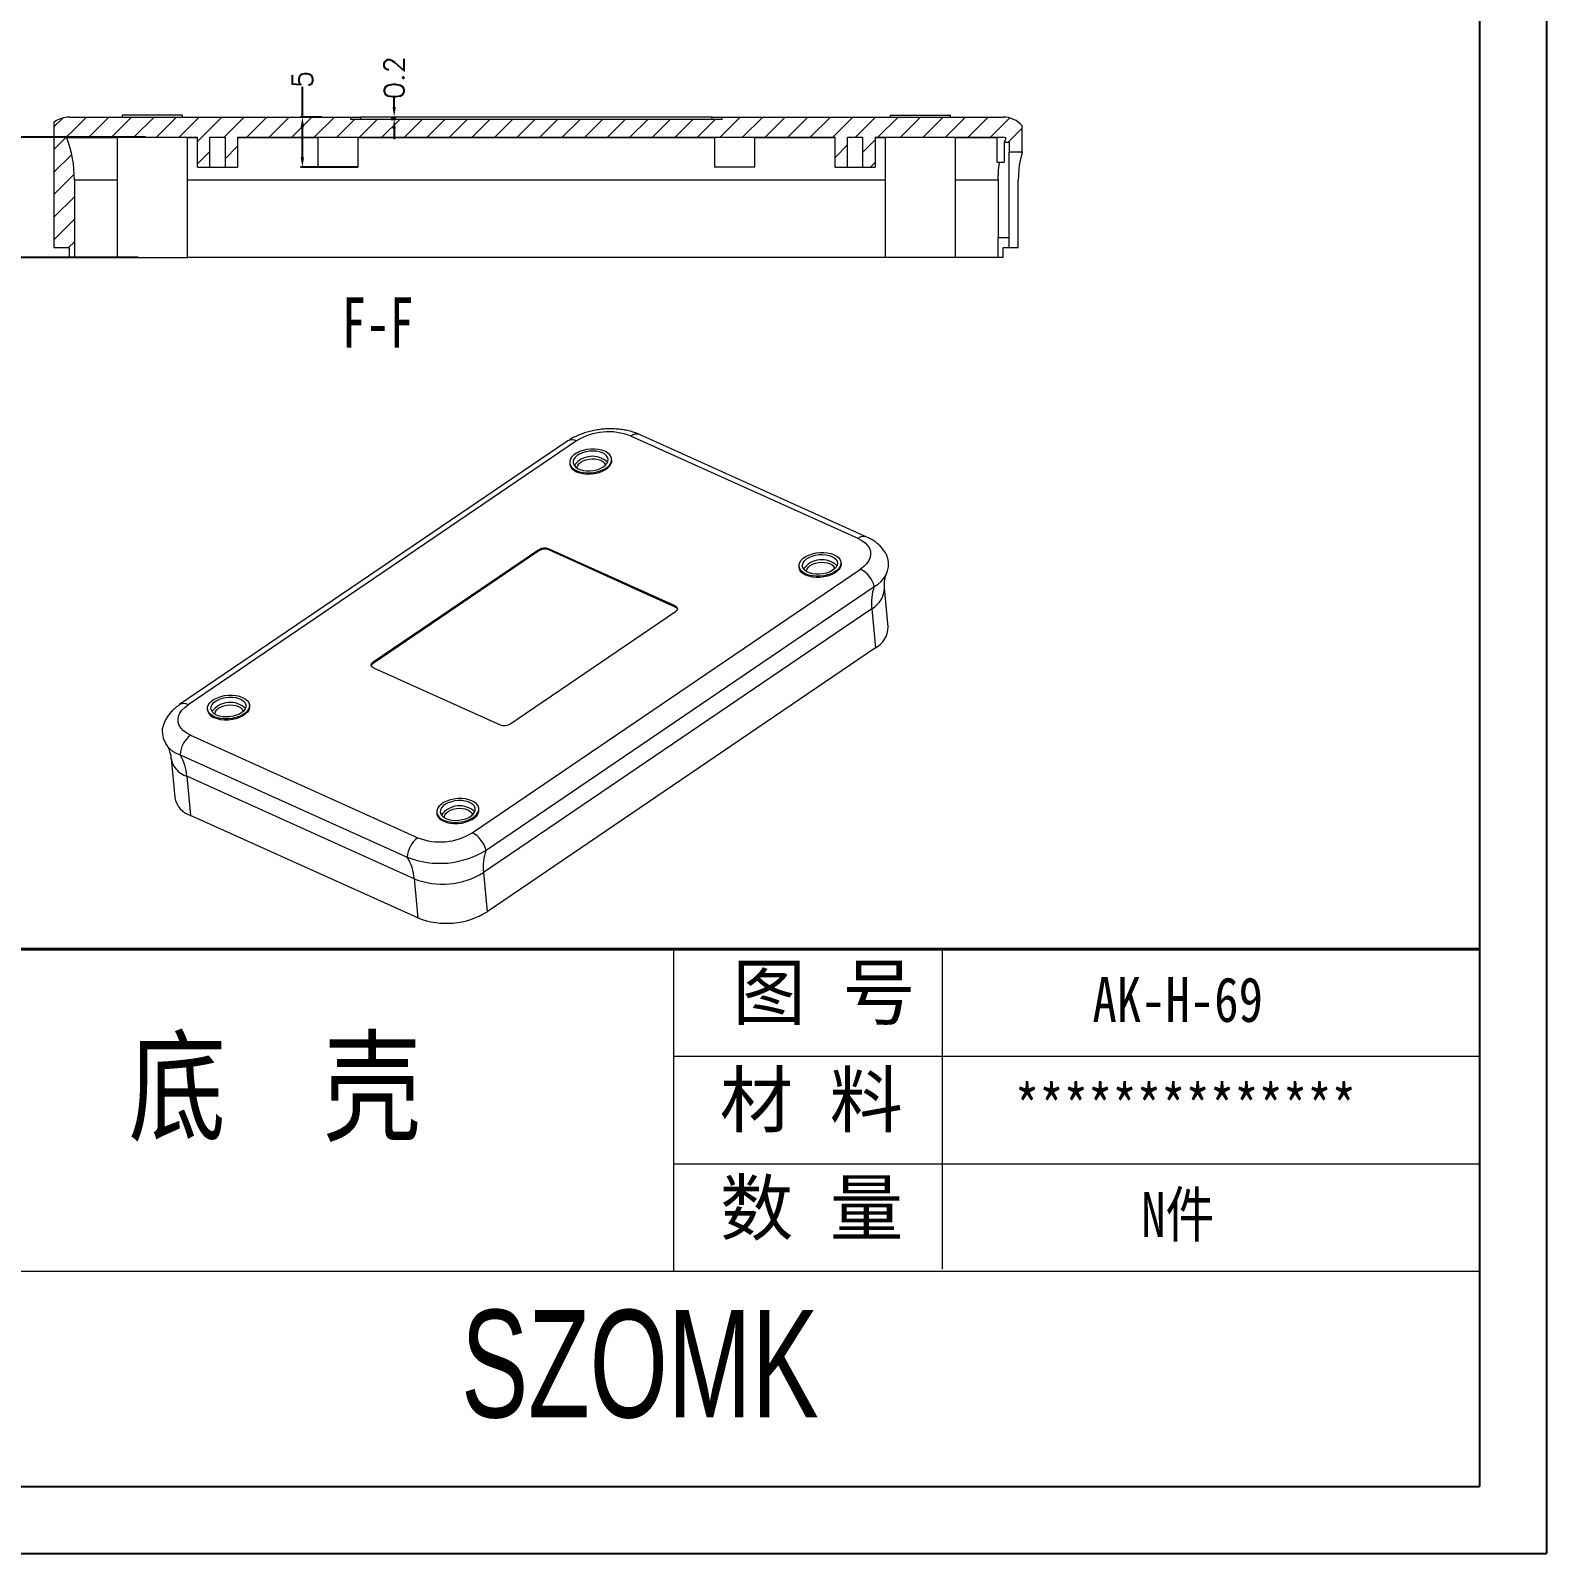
# Model space of a CAD drawing. Header units: inches. Extents: x 1309 to 2377, y 1126 to 1407.
# Drawn here: x 1555 to 1706, y 1125.7 to 1277.3 of the extents above; entities that cross this region are included whole.
import ezdxf

# ---------------------------------------------------------------- set-up
doc = ezdxf.new("R2010")
doc.units = ezdxf.units.IN
doc.header["$LTSCALE"] = 15
doc.layers.add('文字', color=81, linetype='Continuous')
doc.layers.add('粗实线', color=7, linetype='Continuous', lineweight=30)
doc.layers.add('细实线', color=3, linetype='Continuous', lineweight=9)
doc.styles.add('SLDTEXTSTYLE6', font='TXT', dxfattribs={"width": 0.7})
doc.styles.get("Standard").update_dxf_attribs({"font": 'txt', "bigfont": 'gbcbig.shx'})
doc.styles.add('宋体', font='', dxfattribs={"width": 0.8, "height": 3.5})
doc.styles.add('长仿宋', font='', dxfattribs={"width": 0.7, "height": 4})
doc.styles.get('宋体').set_extended_font_data('SimSun')
doc.styles.get('长仿宋').set_extended_font_data('SimSun')
doc.dimstyles.new('2.5', dxfattribs={"dimtxt": 2, "dimasz": 1, "dimexe": 0.18, "dimexo": 0.0625, "dimgap": 0.09, "dimtad": 0, "dimdsep": 46, "dimtxsty": 'Standard', "dimcen": 1, "dimclrd": 3, "dimclre": 3, "dimadec": 0, "dimazin": 2, "dimtfac": 1, "dimtofl": 0, "dimtmove": 0, "dimatfit": 3, "dimfxl": 0, "dimtolj": 1, "dimtzin": 0, "dimarcsym": 0})

# ---------------------------------------------------------------- blocks, each defined once
blk = doc.blocks.new('*D100')
at = {"color": 3, "lineweight": -2, "transparency": 16777216}
for p, q in [((1582.08, 1268.72), (1582.08, 1271.72)), ((1583.98, 1268.72), (1581.9, 1268.72)), ((1582.08, 1264.72), (1582.08, 1267.72)), ((1587.57, 1263.72), (1581.9, 1263.72))]:
    blk.add_line(p, q, dxfattribs=at)
at = {"color": 3, "transparency": 16777216}
for points in [[(1581.91, 1267.72), (1582.25, 1267.72), (1582.08, 1268.72)], [(1581.91, 1264.72), (1582.25, 1264.72), (1582.08, 1263.72)]]:
    blk.add_solid(points, dxfattribs=at)
at = {"layer": 'Defpoints', "color": 0, "transparency": 16777216}
for p in [(1582.08, 1268.72), (1584.04, 1268.72), (1587.63, 1263.72)]:
    blk.add_point(p, dxfattribs=at)
at = {"color": 0, "transparency": 16777216, "insert": (1582.08, 1272.47), "char_height": 2, "attachment_point": 5, "rotation": 90}
blk.add_mtext('\\A1;5', dxfattribs=at)
blk = doc.blocks.new('*D101')
at = {"color": 3, "lineweight": -2, "transparency": 16777216}
for p, q in [((1591.22, 1269.72), (1591.22, 1270.72)), ((1590.91, 1268.72), (1591.4, 1268.72)), ((1590.91, 1268.52), (1591.4, 1268.52)), ((1591.22, 1267.52), (1591.22, 1266.52))]:
    blk.add_line(p, q, dxfattribs=at)
at = {"color": 3, "transparency": 16777216}
for points in [[(1591.06, 1269.72), (1591.39, 1269.72), (1591.22, 1268.72)], [(1591.06, 1267.52), (1591.39, 1267.52), (1591.22, 1268.52)]]:
    blk.add_solid(points, dxfattribs=at)
at = {"layer": 'Defpoints', "color": 0, "transparency": 16777216}
for p in [(1590.84, 1268.72), (1590.84, 1268.52), (1591.22, 1268.72)]:
    blk.add_point(p, dxfattribs=at)
at = {"color": 0, "transparency": 16777216, "insert": (1591.22, 1272.64), "char_height": 2, "attachment_point": 5, "rotation": 90}
blk.add_mtext('\\A1;0.2', dxfattribs=at)
blk = doc.blocks.new('*D102')
at = {"color": 3, "lineweight": -2, "transparency": 16777216}
for p, q in [((1566.47, 1266.72), (1552.45, 1266.72)), ((1552.63, 1265.72), (1552.63, 1262.14)), ((1552.63, 1255.72), (1552.63, 1259.29)), ((1565.73, 1254.72), (1552.45, 1254.72))]:
    blk.add_line(p, q, dxfattribs=at)
at = {"color": 3, "transparency": 16777216}
for points in [[(1552.46, 1265.72), (1552.79, 1265.72), (1552.63, 1266.72)], [(1552.46, 1255.72), (1552.79, 1255.72), (1552.63, 1254.72)]]:
    blk.add_solid(points, dxfattribs=at)
at = {"layer": 'Defpoints', "color": 0, "transparency": 16777216}
for p in [(1552.63, 1266.72), (1566.53, 1266.72), (1565.8, 1254.72)]:
    blk.add_point(p, dxfattribs=at)
at = {"color": 0, "transparency": 16777216, "insert": (1552.63, 1260.72), "char_height": 2, "attachment_point": 5, "rotation": 90}
blk.add_mtext('\\A1;12', dxfattribs=at)

msp = doc.modelspace()

# ---------------------------------------------------------------- hatches: boundary and pattern name
at = {"linetype": 'Continuous', "lineweight": 0}
h = msp.add_hatch(dxfattribs=at)
h.set_pattern_fill('ANSI31', color=4, scale=0.5, style=0)
edge = h.paths.add_edge_path(flags=0)
edge.add_line((1557.378, 1268.217), (1557.378, 1255.717))
edge.add_line((1557.378, 1255.717), (1558.878, 1255.717))
edge.add_line((1558.878, 1255.717), (1558.878, 1254.717))
edge.add_line((1558.878, 1254.717), (1559.378, 1254.717))
edge.add_line((1559.378, 1254.717), (1559.378, 1262.464))
edge.add_arc((1547.378, 1262.464), 12, 0, 20.40693)
edge.add_arc((1558.878, 1266.217), 0.5, 90, 120.41399, ccw=False)
edge.add_line((1558.878, 1266.717), (1571.628, 1266.717))
edge.add_line((1571.628, 1266.717), (1571.628, 1263.717))
edge.add_line((1571.628, 1263.717), (1572.878, 1263.717))
edge.add_line((1572.878, 1263.717), (1572.878, 1266.717))
edge.add_line((1572.878, 1266.717), (1574.378, 1266.717))
edge.add_line((1574.378, 1266.717), (1574.378, 1263.717))
edge.add_line((1574.378, 1263.717), (1575.628, 1263.717))
edge.add_line((1575.628, 1263.717), (1575.628, 1266.717))
edge.add_line((1575.628, 1266.717), (1635.128, 1266.717))
edge.add_line((1635.128, 1266.717), (1635.128, 1263.717))
edge.add_line((1635.128, 1263.717), (1636.378, 1263.717))
edge.add_line((1636.378, 1263.717), (1636.378, 1266.717))
edge.add_line((1636.378, 1266.717), (1637.878, 1266.717))
edge.add_line((1637.878, 1266.717), (1637.878, 1263.717))
edge.add_line((1637.878, 1263.717), (1639.128, 1263.717))
edge.add_line((1639.128, 1263.717), (1639.128, 1266.717))
edge.add_line((1639.128, 1266.717), (1651.878, 1266.717))
edge.add_arc((1651.878, 1266.217), 0.5, 59.58601, 90, ccw=False)
edge.add_arc((1663.378, 1262.464), 12, 159.59307, 161.77481)
edge.add_line((1651.98, 1266.217), (1652.478, 1266.217))
edge.add_line((1652.478, 1266.217), (1652.478, 1265.217))
edge.add_line((1652.478, 1265.217), (1653.764, 1265.217))
edge.add_line((1653.764, 1265.217), (1653.764, 1267.858))
edge.add_arc((1651.878, 1266.217), 2.5, 41.01219, 90)
edge.add_line((1651.878, 1268.717), (1623.878, 1268.717))
edge.add_line((1623.878, 1268.717), (1623.878, 1268.517))
edge.add_line((1623.878, 1268.517), (1586.878, 1268.517))
edge.add_line((1586.878, 1268.517), (1586.878, 1268.717))
edge.add_line((1586.878, 1268.717), (1558.878, 1268.717))
edge.add_arc((1558.878, 1266.217), 2.5, 90, 126.8699)

# ---------------------------------------------------------------- linework, layer by layer
for p, q in [((1705.984, 1406.578), (1705.984, 1125.657)), ((1699.295, 1399.889), (1699.295, 1132.345)), ((1318.961, 1132.345), (1699.295, 1132.345)), ((1308.68, 1125.657), (1705.984, 1125.657))]:
    msp.add_line(p, q)
at = {"color": 7, "linetype": 'Continuous', "lineweight": 15}
for p, q in [((1557.378, 1255.717), (1557.378, 1268.217)), ((1558.878, 1268.717), (1586.878, 1268.717)), ((1564.128, 1268.917), (1564.128, 1268.717)), ((1570.128, 1268.917), (1564.128, 1268.917)), ((1570.128, 1268.717), (1570.128, 1268.917)), ((1586.878, 1268.717), (1586.878, 1268.517)), ((1586.878, 1268.717), (1587.878, 1268.717)), ((1586.878, 1268.517), (1623.878, 1268.517)), ((1587.878, 1268.717), (1587.878, 1268.517)), ((1622.878, 1268.717), (1587.878, 1268.717)), ((1622.878, 1268.517), (1622.878, 1268.717)), ((1622.878, 1268.717), (1623.878, 1268.717)), ((1623.878, 1268.517), (1623.878, 1268.717)), ((1623.878, 1268.717), (1651.878, 1268.717)), ((1640.628, 1268.917), (1640.628, 1268.717)), ((1640.628, 1268.917), (1646.628, 1268.917)), ((1646.628, 1268.717), (1646.628, 1268.917)), ((1563.628, 1266.649), (1558.625, 1266.649)), ((1558.878, 1266.717), (1571.628, 1266.717)), ((1563.628, 1266.717), (1563.628, 1254.717)), ((1570.628, 1254.717), (1570.628, 1266.717)), ((1571.628, 1266.649), (1570.628, 1266.649)), ((1571.628, 1263.717), (1571.628, 1266.717)), ((1572.878, 1266.717), (1574.378, 1266.717)), ((1572.878, 1263.717), (1572.878, 1266.717)), ((1574.378, 1266.717), (1574.378, 1263.717)), ((1575.628, 1266.717), (1635.128, 1266.717)), ((1575.628, 1266.717), (1575.628, 1263.717)), ((1583.628, 1266.649), (1575.628, 1266.649)), ((1583.628, 1266.717), (1583.628, 1263.717)), ((1587.628, 1263.717), (1587.628, 1266.717)), ((1623.128, 1266.649), (1587.628, 1266.649)), ((1623.128, 1266.717), (1623.128, 1263.717)), ((1627.128, 1263.717), (1627.128, 1266.717)), ((1635.128, 1266.649), (1627.128, 1266.649)), ((1635.128, 1263.717), (1635.128, 1266.717)), ((1636.378, 1266.717), (1637.878, 1266.717)), ((1636.378, 1263.717), (1636.378, 1266.717)), ((1637.878, 1266.717), (1637.878, 1263.717)), ((1639.128, 1266.717), (1651.878, 1266.717)), ((1639.128, 1266.717), (1639.128, 1263.717)), ((1640.128, 1266.649), (1639.128, 1266.649)), ((1640.128, 1266.717), (1640.128, 1254.717)), ((1647.128, 1254.717), (1647.128, 1266.717)), ((1651.278, 1266.649), (1647.128, 1266.649)), ((1651.278, 1264.217), (1651.278, 1266.717)), ((1653.764, 1265.217), (1653.764, 1267.858)), ((1651.98, 1266.217), (1652.478, 1266.217)), ((1651.98, 1266.217), (1651.98, 1264.217)), ((1652.478, 1266.217), (1652.478, 1265.217)), ((1653.764, 1265.217), (1652.478, 1265.217)), ((1652.478, 1255.717), (1652.478, 1265.217)), ((1571.628, 1263.717), (1572.878, 1263.717)), ((1572.878, 1263.717), (1574.378, 1263.717)), ((1574.378, 1263.717), (1575.628, 1263.717)), ((1587.628, 1263.717), (1583.628, 1263.717)), ((1627.128, 1263.717), (1623.128, 1263.717)), ((1635.128, 1263.717), (1636.378, 1263.717)), ((1636.378, 1263.717), (1637.878, 1263.717)), ((1637.878, 1263.717), (1639.128, 1263.717)), ((1651.278, 1264.217), (1651.98, 1264.217)), ((1559.378, 1262.464), (1559.378, 1254.717)), ((1651.378, 1262.464), (1651.378, 1256.717)), ((1653.378, 1255.717), (1653.378, 1262.464)), ((1651.378, 1256.717), (1652.478, 1256.717)), ((1651.378, 1254.717), (1651.378, 1256.717)), ((1557.378, 1255.717), (1558.878, 1255.717)), ((1558.878, 1254.717), (1558.878, 1255.717)), ((1558.878, 1254.717), (1559.378, 1254.717)), ((1563.628, 1254.717), (1559.378, 1254.717)), ((1563.628, 1254.717), (1570.628, 1254.717)), ((1640.128, 1254.717), (1570.628, 1254.717)), ((1647.128, 1254.717), (1640.128, 1254.717)), ((1651.378, 1254.717), (1647.128, 1254.717)), ((1651.878, 1254.717), (1651.378, 1254.717)), ((1651.878, 1254.717), (1651.878, 1255.717)), ((1651.878, 1255.717), (1652.478, 1255.717)), ((1652.478, 1255.717), (1653.378, 1255.717)), ((1608.525, 1236.468), (1569.859, 1210.198)), ((1609.371, 1236.464), (1570.705, 1210.194)), ((1637.429, 1226.743), (1614.794, 1236.95)), ((1638.285, 1226.894), (1615.651, 1237.102)), ((1608.7, 1234.27), (1608.711, 1234.155)), ((1612.892, 1234.552), (1612.881, 1234.668)), ((1619.21, 1220.034), (1606.606, 1225.718)), ((1606.606, 1225.718), (1606.617, 1225.603)), ((1605.62, 1225.63), (1589.117, 1214.417)), ((1605.631, 1225.514), (1589.128, 1214.302)), ((1605.631, 1225.514), (1605.62, 1225.63)), ((1619.221, 1219.919), (1606.617, 1225.603)), ((1635.732, 1224.252), (1635.721, 1224.368)), ((1598.998, 1197.435), (1637.664, 1223.705)), ((1631.539, 1223.97), (1631.55, 1223.855)), ((1600.368, 1195.712), (1639.034, 1221.981)), ((1640.427, 1217.937), (1640.057, 1221.833)), ((1638.78, 1219.745), (1600.113, 1193.476)), ((1619.221, 1219.919), (1619.21, 1220.034)), ((1638.78, 1219.745), (1639.15, 1215.849)), ((1602.749, 1208.269), (1619.253, 1219.482)), ((1639.15, 1215.849), (1600.484, 1189.579)), ((1589.117, 1214.417), (1589.128, 1214.302)), ((1589.159, 1213.865), (1601.763, 1208.181)), ((1572.627, 1209.762), (1572.638, 1209.647)), ((1576.819, 1210.044), (1576.808, 1210.16)), ((1570.941, 1207.156), (1593.575, 1196.949)), ((1569, 1204.843), (1569.37, 1200.946)), ((1569.895, 1205.217), (1592.53, 1195.009)), ((1593.211, 1192.857), (1570.577, 1203.064)), ((1570.577, 1203.064), (1570.947, 1199.168)), ((1599.659, 1199.744), (1599.648, 1199.86)), ((1593.582, 1188.96), (1570.947, 1199.168)), ((1595.467, 1199.462), (1595.478, 1199.347)), ((1593.211, 1192.857), (1593.582, 1188.96)), ((1600.113, 1193.476), (1600.484, 1189.579))]:
    msp.add_line(p, q, dxfattribs=at)
at = {"color": 8, "linetype": 'Continuous', "lineweight": 15}
for p, q in [((1559.378, 1262.464), (1563.628, 1262.464)), ((1570.628, 1262.464), (1640.128, 1262.464)), ((1647.128, 1262.464), (1651.378, 1262.464))]:
    msp.add_line(p, q, dxfattribs=at)
at = {"color": 7, "linetype": 'Continuous', "lineweight": 15, "flags": 128}
for points in [[(1612.205, 1235.43), (1611.897, 1235.542), (1611.552, 1235.617), (1611.18, 1235.653), (1610.796, 1235.648), (1610.411, 1235.604), (1610.039, 1235.52), (1609.693, 1235.401), (1609.384, 1235.251), (1609.123, 1235.073), (1608.919, 1234.875), (1608.778, 1234.664), (1608.706, 1234.445), (1608.705, 1234.228), (1608.775, 1234.018), (1608.914, 1233.824), (1609.116, 1233.652), (1609.376, 1233.508), (1609.683, 1233.396), (1610.029, 1233.321), (1610.4, 1233.285), (1610.784, 1233.29), (1611.169, 1233.334), (1611.541, 1233.418), (1611.887, 1233.537), (1612.196, 1233.687), (1612.457, 1233.865), (1612.662, 1234.063), (1612.802, 1234.274), (1612.874, 1234.493), (1612.875, 1234.71), (1612.805, 1234.92), (1612.667, 1235.114), (1612.464, 1235.286), (1612.205, 1235.43)], [(1611.969, 1235.27), (1611.686, 1235.37), (1611.366, 1235.434), (1611.023, 1235.458), (1610.67, 1235.441), (1610.322, 1235.385), (1609.994, 1235.291), (1609.697, 1235.164), (1609.446, 1235.008), (1609.25, 1234.83), (1609.116, 1234.637), (1609.052, 1234.437), (1609.058, 1234.239), (1609.135, 1234.05), (1609.28, 1233.878), (1609.487, 1233.731), (1609.747, 1233.614), (1610.05, 1233.531), (1610.384, 1233.487), (1610.733, 1233.484), (1611.086, 1233.52), (1611.426, 1233.596), (1611.74, 1233.707), (1612.015, 1233.849), (1612.24, 1234.017), (1612.406, 1234.203), (1612.505, 1234.4), (1612.534, 1234.6), (1612.492, 1234.795), (1612.381, 1234.976), (1612.204, 1235.137), (1611.969, 1235.27)], [(1608.711, 1234.155), (1608.716, 1234.112), (1608.786, 1233.903), (1608.925, 1233.709), (1609.127, 1233.537), (1609.387, 1233.392), (1609.694, 1233.281), (1610.04, 1233.206), (1610.411, 1233.17), (1610.795, 1233.174), (1611.18, 1233.219), (1611.552, 1233.302), (1611.898, 1233.421), (1612.207, 1233.572), (1612.468, 1233.749), (1612.673, 1233.947), (1612.813, 1234.159), (1612.885, 1234.377), (1612.892, 1234.552)], [(1609.451, 1233.759), (1609.453, 1233.855), (1609.509, 1234.031), (1609.632, 1234.201), (1609.816, 1234.355), (1610.052, 1234.486), (1610.327, 1234.587), (1610.629, 1234.654), (1610.941, 1234.682), (1611.248, 1234.67), (1611.536, 1234.619), (1611.788, 1234.532), (1611.993, 1234.413), (1612.141, 1234.267), (1612.224, 1234.103), (1612.239, 1234.024)], [(1637.429, 1226.743), (1637.805, 1226.543), (1638.121, 1226.312), (1638.37, 1226.053), (1638.547, 1225.773), (1638.648, 1225.477), (1638.672, 1225.17), (1638.617, 1224.86), (1638.486, 1224.552), (1638.281, 1224.253), (1638.005, 1223.969), (1637.664, 1223.705)], [(1635.045, 1225.13), (1635.304, 1224.986), (1635.507, 1224.814), (1635.645, 1224.62), (1635.715, 1224.41), (1635.714, 1224.193), (1635.642, 1223.974), (1635.502, 1223.763), (1635.297, 1223.565), (1635.036, 1223.387), (1634.727, 1223.237), (1634.381, 1223.118), (1634.009, 1223.034), (1633.624, 1222.99), (1633.24, 1222.985), (1632.868, 1223.021), (1632.523, 1223.096), (1632.215, 1223.208), (1631.956, 1223.352), (1631.753, 1223.524), (1631.615, 1223.718), (1631.545, 1223.928), (1631.546, 1224.145), (1631.618, 1224.364), (1631.759, 1224.575), (1631.963, 1224.773), (1632.224, 1224.951), (1632.533, 1225.101), (1632.879, 1225.22), (1633.251, 1225.304), (1633.636, 1225.348), (1634.02, 1225.352), (1634.392, 1225.317), (1634.737, 1225.242), (1635.045, 1225.13)], [(1635.732, 1224.252), (1635.725, 1224.077), (1635.653, 1223.859), (1635.513, 1223.647), (1635.308, 1223.449), (1635.047, 1223.272), (1634.738, 1223.121), (1634.392, 1223.002), (1634.02, 1222.919), (1633.635, 1222.874), (1633.251, 1222.87), (1632.879, 1222.906), (1632.534, 1222.981), (1632.226, 1223.092), (1631.967, 1223.237), (1631.764, 1223.409), (1631.626, 1223.603), (1631.556, 1223.812), (1631.55, 1223.855)], [(1634.809, 1224.97), (1635.044, 1224.837), (1635.221, 1224.676), (1635.332, 1224.495), (1635.374, 1224.3), (1635.345, 1224.1), (1635.245, 1223.903), (1635.08, 1223.717), (1634.855, 1223.549), (1634.58, 1223.407), (1634.266, 1223.296), (1633.925, 1223.22), (1633.573, 1223.184), (1633.223, 1223.187), (1632.89, 1223.231), (1632.587, 1223.313), (1632.327, 1223.431), (1632.12, 1223.578), (1631.975, 1223.75), (1631.898, 1223.939), (1631.891, 1224.137), (1631.956, 1224.337), (1632.09, 1224.53), (1632.286, 1224.708), (1632.537, 1224.864), (1632.833, 1224.991), (1633.162, 1225.085), (1633.51, 1225.141), (1633.863, 1225.158), (1634.206, 1225.134), (1634.526, 1225.07), (1634.809, 1224.97)], [(1632.291, 1223.459), (1632.293, 1223.555), (1632.349, 1223.731), (1632.472, 1223.901), (1632.656, 1224.055), (1632.892, 1224.186), (1633.167, 1224.287), (1633.469, 1224.354), (1633.781, 1224.382), (1634.088, 1224.37), (1634.375, 1224.319), (1634.628, 1224.232), (1634.833, 1224.113), (1634.981, 1223.967), (1635.064, 1223.803), (1635.079, 1223.724)], [(1619.21, 1220.034), (1619.301, 1219.983), (1619.371, 1219.921), (1619.416, 1219.852), (1619.435, 1219.777), (1619.428, 1219.699), (1619.394, 1219.622), (1619.335, 1219.549), (1619.253, 1219.482)], [(1589.159, 1213.865), (1589.068, 1213.916), (1588.998, 1213.978), (1588.953, 1214.048), (1588.934, 1214.123), (1588.941, 1214.2), (1588.975, 1214.277), (1589.034, 1214.35), (1589.117, 1214.417)], [(1573.303, 1209), (1573.043, 1209.144), (1572.841, 1209.316), (1572.702, 1209.51), (1572.632, 1209.72), (1572.633, 1209.937), (1572.705, 1210.156), (1572.846, 1210.368), (1573.05, 1210.565), (1573.311, 1210.743), (1573.62, 1210.894), (1573.966, 1211.013), (1574.338, 1211.096), (1574.723, 1211.14), (1575.108, 1211.145), (1575.479, 1211.109), (1575.824, 1211.034), (1576.132, 1210.922), (1576.391, 1210.778), (1576.594, 1210.606), (1576.732, 1210.412), (1576.802, 1210.203), (1576.801, 1209.985), (1576.729, 1209.767), (1576.589, 1209.555), (1576.384, 1209.357), (1576.123, 1209.179), (1575.814, 1209.029), (1575.468, 1208.91), (1575.096, 1208.827), (1574.712, 1208.782), (1574.327, 1208.778), (1573.956, 1208.814), (1573.61, 1208.889), (1573.303, 1209)], [(1573.538, 1209.16), (1573.304, 1209.293), (1573.127, 1209.454), (1573.015, 1209.635), (1572.973, 1209.83), (1573.002, 1210.03), (1573.102, 1210.227), (1573.268, 1210.413), (1573.493, 1210.581), (1573.768, 1210.723), (1574.082, 1210.835), (1574.422, 1210.91), (1574.774, 1210.947), (1575.124, 1210.943), (1575.457, 1210.899), (1575.76, 1210.817), (1576.02, 1210.699), (1576.227, 1210.552), (1576.372, 1210.38), (1576.449, 1210.191), (1576.456, 1209.993), (1576.391, 1209.793), (1576.258, 1209.6), (1576.061, 1209.422), (1575.81, 1209.267), (1575.514, 1209.139), (1575.185, 1209.045), (1574.837, 1208.989), (1574.484, 1208.972), (1574.141, 1208.996), (1573.821, 1209.06), (1573.538, 1209.16)], [(1570.941, 1207.156), (1570.564, 1207.356), (1570.249, 1207.587), (1570, 1207.846), (1569.823, 1208.126), (1569.721, 1208.422), (1569.698, 1208.729), (1569.752, 1209.039), (1569.883, 1209.347), (1570.089, 1209.646), (1570.365, 1209.931), (1570.705, 1210.194)], [(1576.819, 1210.044), (1576.812, 1209.869), (1576.74, 1209.651), (1576.6, 1209.439), (1576.395, 1209.241), (1576.134, 1209.064), (1575.825, 1208.913), (1575.479, 1208.794), (1575.107, 1208.711), (1574.723, 1208.667), (1574.338, 1208.662), (1573.967, 1208.698), (1573.621, 1208.773), (1573.314, 1208.885)], [(1573.378, 1209.251), (1573.38, 1209.347), (1573.436, 1209.524), (1573.559, 1209.693), (1573.743, 1209.848), (1573.979, 1209.979), (1574.254, 1210.08), (1574.556, 1210.146), (1574.868, 1210.174), (1575.175, 1210.162), (1575.463, 1210.112), (1575.715, 1210.024), (1575.921, 1209.905), (1576.068, 1209.76), (1576.151, 1209.595), (1576.166, 1209.516)], [(1596.143, 1198.7), (1596.45, 1198.589), (1596.796, 1198.514), (1597.167, 1198.478), (1597.551, 1198.482), (1597.936, 1198.527), (1598.308, 1198.61), (1598.654, 1198.729), (1598.963, 1198.879), (1599.224, 1199.057), (1599.429, 1199.255), (1599.569, 1199.467), (1599.641, 1199.685), (1599.642, 1199.903), (1599.572, 1200.112), (1599.434, 1200.306), (1599.231, 1200.478), (1598.972, 1200.622), (1598.664, 1200.734), (1598.319, 1200.809), (1597.947, 1200.845), (1597.563, 1200.84), (1597.178, 1200.796), (1596.806, 1200.713), (1596.46, 1200.594), (1596.151, 1200.443), (1595.89, 1200.265), (1595.686, 1200.068), (1595.545, 1199.856), (1595.473, 1199.637), (1595.472, 1199.42), (1595.542, 1199.21), (1595.681, 1199.016), (1595.883, 1198.844), (1596.143, 1198.7)], [(1596.378, 1198.86), (1596.661, 1198.76), (1596.981, 1198.696), (1597.324, 1198.672), (1597.677, 1198.689), (1598.025, 1198.745), (1598.354, 1198.839), (1598.65, 1198.967), (1598.901, 1199.122), (1599.098, 1199.3), (1599.231, 1199.493), (1599.296, 1199.693), (1599.289, 1199.891), (1599.212, 1200.08), (1599.067, 1200.252), (1598.86, 1200.399), (1598.6, 1200.517), (1598.297, 1200.599), (1597.964, 1200.643), (1597.614, 1200.647), (1597.262, 1200.61), (1596.922, 1200.535), (1596.608, 1200.423), (1596.332, 1200.281), (1596.107, 1200.113), (1595.942, 1199.927), (1595.842, 1199.73), (1595.813, 1199.53), (1595.855, 1199.335), (1595.967, 1199.154), (1596.144, 1198.993), (1596.378, 1198.86)], [(1596.218, 1198.951), (1596.22, 1199.047), (1596.276, 1199.224), (1596.399, 1199.393), (1596.583, 1199.548), (1596.819, 1199.679), (1597.094, 1199.78), (1597.396, 1199.846), (1597.708, 1199.874), (1598.015, 1199.862), (1598.303, 1199.812), (1598.555, 1199.724), (1598.76, 1199.605), (1598.908, 1199.46), (1598.991, 1199.295), (1599.006, 1199.216)], [(1595.478, 1199.347), (1595.483, 1199.304), (1595.553, 1199.095), (1595.692, 1198.901), (1595.894, 1198.729), (1596.154, 1198.585), (1596.461, 1198.473), (1596.807, 1198.398), (1597.178, 1198.362), (1597.562, 1198.367), (1597.947, 1198.411), (1598.319, 1198.494), (1598.665, 1198.613), (1598.974, 1198.764), (1599.235, 1198.941), (1599.44, 1199.139), (1599.58, 1199.351), (1599.652, 1199.569), (1599.659, 1199.744)]]:
    msp.add_lwpolyline(points, dxfattribs=at)
at = {"color": 7, "linetype": 'Continuous', "lineweight": 15}
for centre, radius, start, end in [((1558.878, 1266.217), 2.5, 90, 126.8699), ((1651.878, 1266.217), 2.5, 41.01219, 90), ((1558.878, 1266.217), 0.5, 90, 120.41399), ((1547.378, 1262.464), 12, 0, 20.40693), ((1651.878, 1266.217), 0.5, 59.58601, 90), ((1663.378, 1262.464), 12, 159.59307, 161.77481), ((1612.565, 1231.323), 6.052, 68.39118, 121.85277), ((1610.96, 1232.68), 2.251, 47.4713, 143.39509), ((1606.202, 1224.689), 1.105, 68.5233, 121.72064), ((1606.213, 1224.574), 1.105, 68.5233, 121.72064), ((1633.8, 1222.38), 2.251, 47.4713, 143.39509), ((1637.992, 1224.214), 2.463, 295.02884, 13.2405), ((1636.41, 1221.302), 2.711, 14.52592, 62.43917), ((1643.582, 1220.331), 4.838, 160.04932, 186.94784), ((1619.099, 1219.575), 0.365, 23.74984, 70.46964), ((1637.967, 1218.007), 2.461, 298.73712, 358.35989), ((1589.311, 1213.976), 0.373, 119.37704, 166.7603), ((1573.598, 1209.818), 0.976, 190.09143, 253.03986), ((1574.887, 1208.172), 2.251, 47.4713, 143.39509), ((1570.569, 1207.577), 2.454, 177.8053, 254.06459), ((1602.168, 1209.21), 1.105, 248.5233, 301.72064), ((1572.56, 1205.032), 2.671, 127.32368, 176.0444), ((1565.796, 1202.735), 4.792, 3.94371, 31.19145), ((1571.613, 1201.346), 2.278, 190.11163, 253.01965), ((1597.727, 1197.872), 2.251, 47.4713, 143.39509), ((1595.195, 1194.825), 2.671, 127.32368, 176.0444), ((1595.804, 1202.576), 6.052, 248.39118, 301.85277), ((1597.744, 1195.032), 2.711, 14.52592, 62.43917), ((1595.752, 1203.135), 8.741, 248.37024, 301.8737), ((1604.916, 1194.061), 4.838, 160.04932, 186.94784), ((1588.431, 1192.527), 4.792, 3.94371, 31.19145), ((1596.047, 1200.031), 7.714, 248.43346, 301.81049), ((1596.418, 1196.134), 7.714, 248.43346, 301.81049)]:
    msp.add_arc(centre, radius, start, end, dxfattribs=at)
at = {"color": 8, "linetype": 'Continuous', "lineweight": 15}
for centre, radius, start, end in [((1608.945, 1235.739), 0.841, 59.56008, 119.9409), ((1615.357, 1236.264), 0.888, 70.68926, 129.35949), ((1637.988, 1226.08), 0.867, 69.88913, 130.14043), ((1637.596, 1221.904), 2.461, 298.73585, 358.37458), ((1570.278, 1209.445), 0.862, 60.37051, 119.12505), ((1571.242, 1205.243), 2.278, 190.12681, 253.01805)]:
    msp.add_arc(centre, radius, start, end, dxfattribs=at)
at = {"color": 7, "linetype": 'Continuous', "lineweight": 15}
for points, knots in [([(1653.764, 1265.217), (1653.764, 1265.217), (1653.76, 1265.202), (1653.743, 1265.142), (1653.73, 1265.096), (1653.682, 1264.915), (1653.637, 1264.738), (1653.563, 1264.385), (1653.538, 1264.252), (1653.489, 1263.961), (1653.466, 1263.803), (1653.406, 1263.293), (1653.378, 1262.904), (1653.378, 1262.464)], [0, 0, 0, 0, 0.125, 0.125, 0.25, 0.25, 0.5, 0.5, 0.625, 0.625, 0.75, 0.75, 1, 1, 1, 1]), ([(1651.378, 1262.464), (1651.383, 1262.703), (1651.395, 1263.318), (1651.453, 1263.913), (1651.505, 1264.199), (1651.509, 1264.217)], [0, 0, 0, 0, 0.3725535, 0.9591089, 1, 1, 1, 1]), ([(1615.651, 1237.102), (1615.558, 1237.142), (1615.301, 1237.252), (1614.856, 1237.399), (1614.314, 1237.53), (1613.751, 1237.619), (1613.177, 1237.667), (1612.595, 1237.674), (1612.011, 1237.642), (1611.431, 1237.57), (1610.859, 1237.459), (1610.301, 1237.309), (1609.76, 1237.12), (1609.242, 1236.892), (1608.832, 1236.67), (1608.602, 1236.519), (1608.525, 1236.468)], [0, 0, 0, 0, 0.0437151, 0.1204883, 0.1971573, 0.2735808, 0.349609, 0.4252878, 0.5007638, 0.5762306, 0.6518733, 0.7278771, 0.8044708, 0.8818643, 0.9601994, 1, 1, 1, 1]), ([(1640.383, 1224.777), (1640.364, 1224.834), (1640.303, 1225.024), (1640.141, 1225.327), (1639.902, 1225.682), (1639.611, 1226.01), (1639.272, 1226.311), (1638.884, 1226.584), (1638.547, 1226.773), (1638.34, 1226.869), (1638.285, 1226.894)], [0, 0, 0, 0, 0.0589547, 0.1976193, 0.3380978, 0.481898, 0.630331, 0.7842284, 0.943573, 1, 1, 1, 1]), ([(1640.061, 1221.833), (1640.051, 1221.956), (1640.031, 1222.224), (1640.07, 1222.615), (1640.145, 1222.962), (1640.227, 1223.203), (1640.275, 1223.3), (1640.291, 1223.334)], [0, 0, 0, 0, 0.2070994, 0.4520354, 0.6807428, 0.8889486, 1, 1, 1, 1]), ([(1569.859, 1210.198), (1569.775, 1210.139), (1569.543, 1209.975), (1569.21, 1209.688), (1568.878, 1209.332), (1568.61, 1208.968), (1568.394, 1208.589), (1568.233, 1208.184), (1568.141, 1207.875), (1568.124, 1207.697), (1568.122, 1207.671)], [0, 0, 0, 0, 0.093269, 0.2607733, 0.4099089, 0.5540104, 0.6931365, 0.8280447, 0.9744212, 1, 1, 1, 1]), ([(1568.486, 1206.273), (1568.506, 1206.247), (1568.565, 1206.168), (1568.679, 1205.972), (1568.811, 1205.684), (1568.923, 1205.325), (1568.988, 1205.032), (1568.995, 1204.868), (1568.996, 1204.844)], [0, 0, 0, 0, 0.0999108, 0.2916645, 0.4983985, 0.7214346, 0.9595772, 1, 1, 1, 1])]:
    msp.add_open_spline(points, degree=3, knots=knots, dxfattribs=at)
at = {"layer": '粗实线', "color": 7, "lineweight": 40}
msp.add_line((1699.295, 1185.854), (1458.505, 1185.854), dxfattribs=at)
at = {"layer": '细实线', "color": 7}
for p, q in [((1619.032, 1185.854), (1619.032, 1153.749)), ((1645.786, 1185.854), (1645.786, 1153.974)), ((1699.295, 1175.152), (1619.032, 1175.152)), ((1699.295, 1164.451), (1619.032, 1164.451)), ((1699.295, 1153.749), (1458.505, 1153.749))]:
    msp.add_line(p, q, dxfattribs=at)

# ---------------------------------------------------------------- texts
at = {"color": 7, "linetype": 'Continuous', "insert": (1586.019, 1250.753), "char_height": 5, "attachment_point": 1, "style": 'SLDTEXTSTYLE6'}
msp.add_mtext('F-F', dxfattribs=at)
at = {"layer": '文字', "color": 0, "attachment_point": 1, "style": '宋体'}
for s, insert, char_height, width in [('{\\H1.111x;AK-H-69}', (1660.76, 1183.059), 4.01316, 46.39667), ('底  壳', (1564.747, 1176.615), 8.9181, 114.0152), ('{\\H1.111x;**************}', (1653.04, 1172.357), 4.01316, 46.39667), ('{\\H1.111x;N件}', (1665.614, 1161.655), 4.01316, 46.39667)]:
    msp.add_mtext(s, dxfattribs=dict(at, insert=insert, char_height=char_height, width=width))
at = {"layer": '粗实线', "insert": (1597.889, 1149.917), "char_height": 10.70177, "width": 120.00972, "attachment_point": 1, "style": '长仿宋'}
msp.add_mtext('{\\fSTXinwei|b0|i0|c134|p2;SZOMK}', dxfattribs=at)
at = {"layer": '细实线', "color": 7, "char_height": 5.35088, "attachment_point": 1}
for s, insert, width in [('{\\fSimSun|b0|i0|c134|p54;图 号}', (1624.916, 1184.23), 26.75442), ('{\\fSimSun|b0|i0|c134|p54;材 料   }', (1623.647, 1173.528), 26.75442), ('{\\fSimSun|b0|i0|c134|p54;数 量}', (1623.673, 1162.773), 24.17597)]:
    msp.add_mtext(s, dxfattribs=dict(at, insert=insert, width=width))

# ---------------------------------------------------------------- dimensions: what is measured, and where the dimension line sits
for base, p1, p2, picture, middle in [((1591.223, 1268.717), (1590.843, 1268.517), (1590.843, 1268.717), '*D101', (1591.223, 1272.641)), ((1552.626, 1266.717), (1565.796, 1254.717), (1566.532, 1266.717), '*D102', (1552.626, 1260.717))]:
    dim = msp.add_linear_dim(base=base, p1=p1, p2=p2, angle=90, dimstyle='2.5')
    dim.commit()
    dim.dimension.update_dxf_attribs({"geometry": picture, "text_midpoint": middle})
dim = msp.add_linear_dim(base=(1582.08, 1268.717), p1=(1587.628, 1263.717), p2=(1584.043, 1268.717), angle=90, dimstyle='2.5')
dim.commit()
dim.dimension.update_dxf_attribs({"geometry": '*D100', "text_midpoint": (1582.08, 1272.474), "dimtype": 160})

doc.saveas('drawing.dxf')
